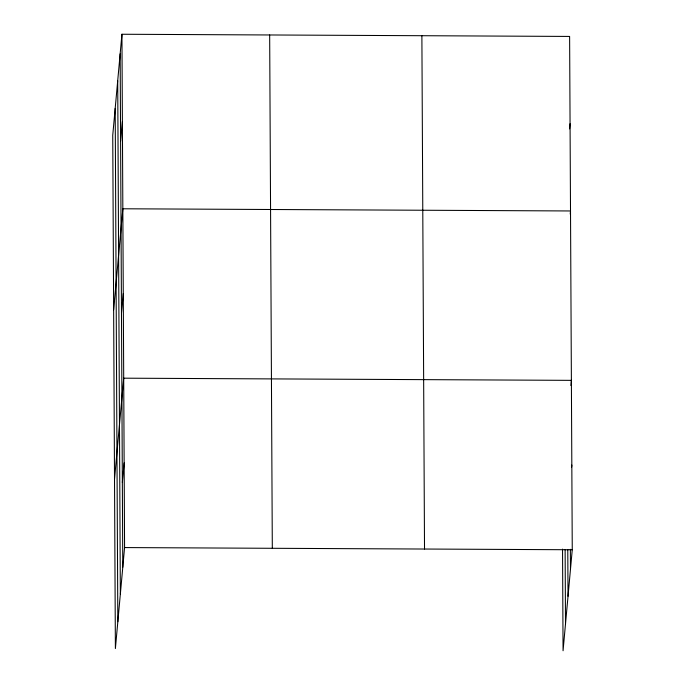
<?xml version="1.0" encoding="UTF-8"?>
<svg xmlns="http://www.w3.org/2000/svg" width="685" height="685" viewBox="0 0 685 685"><rect width="100%" height="100%" fill="white"/><g stroke="black" fill="none" stroke-linecap="round" stroke-linejoin="round"><path stroke-width="1.03" d="M121.939 34.25L112.742 135.245L115.388 648.567L124.576 547.572L121.939 34.25L569.612 36.433L572.258 549.755L563.061 650.75L562.539 549.113M120.594 141.178L122.384 121.519M113.641 309.774L122.838 208.779L570.511 210.963L570.228 214.062M121.485 313.139L123.274 293.48M114.515 479.175L123.702 378.18L571.384 380.355L570.913 385.535M122.35 482.54L124.139 462.88M569.595 128.866L570.066 123.694M571.632 467.127L571.821 465.055M124.576 547.572L572.258 549.755M570.365 549.301L570.468 569.415M567.779 549.67L568.019 596.258M565.125 549.798L565.502 623.907M421.883 35.714L424.52 549.036M269.667 34.969L272.313 548.291M120.149 53.91L122.786 567.231M117.709 80.753L120.346 594.075M115.191 108.401L117.829 621.732"/></g></svg>
